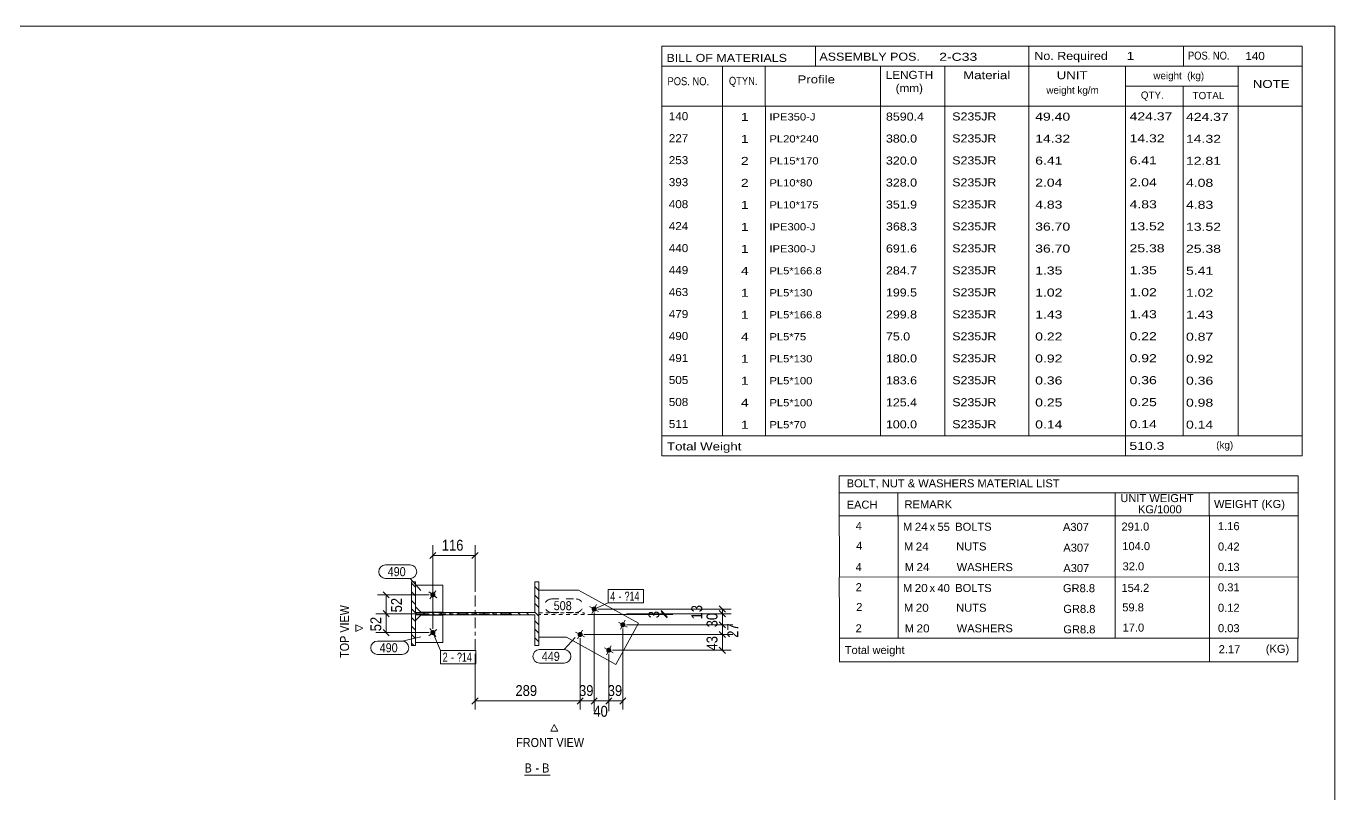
# Model space of a CAD drawing. Header units: millimetres. Extents: x 2 to 825, y 1 to 579.
# Drawn here: x 465.2 to 825, y 367.7 to 579 of the extents above; entities that cross this region are included whole.
import ezdxf

# ---------------------------------------------------------------- set-up
doc = ezdxf.new("R2010")
doc.units = ezdxf.units.MM
for name, pattern in [('XKITLINE00', [0]), ('XKITLINE01', [4, 1, -1, 1, -1]), ('XKITLINE02', [4, 2, -2]), ('XKITLINE03', [6, 3, -1, 1, -1])]:
    doc.linetypes.add(name, pattern=pattern)
for name, color, linetype, lineweight in [('Bolt', 3, 'Continuous', 0), ('BoltMark', 7, 'Continuous', 0), ('Dimensions', 7, 'Continuous', 0), ('DrawingSheet', 5, 'Continuous', 0), ('OtherObjectType', 7, 'Continuous', 0), ('Part', 2, 'Continuous', 0), ('PartMark', 7, 'Continuous', 0)]:
    doc.layers.add(name, color=color, linetype=linetype, lineweight=lineweight)
doc.styles.add('ARIAL', font='ARIAL.TTF')
doc.styles.add('ARIAL_NARROW', font='ARIALN.TTF')

# ---------------------------------------------------------------- blocks, each defined once
blk = doc.blocks.new('*A1')
at = {"layer": 'Part', "color": 7, "linetype": 'XKITLINE00', "lineweight": 0}
for p, q in [((572.22, 424.59), (571.12, 425.69)), ((606.12, 423.69), (605.02, 424.79)), ((606.12, 426.05), (606.12, 426.05)), ((606.12, 426.05), (606.12, 426.05)), ((572.22, 422.23), (571.12, 423.33)), ((572.22, 419.88), (571.12, 420.98)), ((606.12, 421.34), (605.02, 422.44)), ((572.79, 416.95), (571.12, 418.62)), ((575.14, 416.95), (574.44, 417.65)), ((577.5, 416.95), (576.8, 417.65)), ((579.86, 416.95), (579.16, 417.65)), ((582.22, 416.95), (581.52, 417.65)), ((584.57, 416.95), (583.87, 417.65)), ((586.93, 416.95), (586.23, 417.65)), ((589.29, 416.95), (588.59, 417.65)), ((591.65, 416.95), (590.95, 417.65)), ((594, 416.95), (593.3, 417.65)), ((596.36, 416.95), (595.66, 417.65)), ((598.72, 416.95), (598.02, 417.65)), ((601.07, 416.95), (600.37, 417.65)), ((603.43, 416.95), (602.73, 417.65)), ((606.12, 418.98), (605.02, 420.08)), ((606.12, 416.62), (605.02, 417.72)), ((572.22, 415.16), (571.12, 416.26)), ((572.22, 412.8), (571.12, 413.9)), ((606.12, 414.26), (605.02, 415.36)), ((572.22, 410.45), (571.12, 411.55)), ((606.12, 411.91), (605.02, 413.01)), ((606.12, 409.55), (605.02, 410.65)), ((571.76, 408.55), (571.12, 409.19))]:
    blk.add_line(p, q, dxfattribs=at)
blk = doc.blocks.new('*A92')
at = {"layer": 'Bolt'}
for points in [[(620.99, 417.99), (620.97, 418.01), (620.94, 418.03), (620.91, 418.05), (620.89, 418.08), (620.86, 418.1), (620.84, 418.12), (620.82, 418.15), (620.79, 418.18), (620.77, 418.21), (620.76, 418.24), (620.74, 418.27), (620.73, 418.3), (620.71, 418.33), (620.7, 418.36), (620.69, 418.39), (620.68, 418.43), (620.67, 418.46), (620.67, 418.49), (620.66, 418.53), (620.66, 418.56), (620.66, 418.6), (620.66, 418.63), (620.67, 418.67), (620.67, 418.7), (620.68, 418.73), (620.68, 418.77), (620.69, 418.8), (620.71, 418.83), (620.72, 418.86), (620.73, 418.9), (620.75, 418.93), (620.77, 418.96), (620.78, 418.98), (620.8, 419.01), (620.83, 419.04), (620.85, 419.06), (620.87, 419.09), (620.9, 419.11), (620.92, 419.14), (620.95, 419.16), (620.98, 419.18), (621.01, 419.19), (621.04, 419.21), (621.07, 419.22), (621.1, 419.24), (621.13, 419.25), (621.17, 419.26), (621.2, 419.27), (621.23, 419.28), (621.27, 419.28), (621.3, 419.29), (621.34, 419.29), (621.37, 419.29), (621.4, 419.29), (621.44, 419.28), (621.47, 419.28), (621.51, 419.27), (621.54, 419.27), (621.57, 419.26), (621.6, 419.24), (621.64, 419.23), (621.67, 419.22), (621.7, 419.2), (621.73, 419.18), (621.76, 419.17), (621.78, 419.15), (621.81, 419.12), (621.84, 419.1), (621.86, 419.08), (621.89, 419.05), (621.91, 419.03), (621.93, 419), (621.95, 418.97), (621.97, 418.94), (621.98, 418.91), (622, 418.88), (622.01, 418.85), (622.02, 418.82), (622.03, 418.78), (622.04, 418.75), (622.05, 418.72), (622.05, 418.68), (622.06, 418.65), (622.06, 418.61), (622.06, 418.58), (622.06, 418.55), (622.06, 418.51), (622.05, 418.48), (622.05, 418.44), (622.04, 418.41), (622.03, 418.38), (622.02, 418.35), (622, 418.31), (621.99, 418.28), (621.97, 418.25), (621.96, 418.22), (621.94, 418.19), (621.92, 418.17), (621.9, 418.14), (621.87, 418.11), (621.85, 418.09), (621.83, 418.06), (621.8, 418.04), (621.77, 418.02), (621.74, 418), (621.71, 417.98), (621.68, 417.97), (621.65, 417.95), (621.62, 417.94), (621.59, 417.93), (621.56, 417.92), (621.52, 417.91), (621.49, 417.9), (621.46, 417.9), (621.42, 417.89), (621.39, 417.89), (621.35, 417.89), (621.32, 417.89), (621.28, 417.89), (621.25, 417.9), (621.22, 417.9), (621.18, 417.91), (621.15, 417.92), (621.12, 417.93), (621.09, 417.95), (621.05, 417.96), (621.02, 417.98)], [(628.88, 413.66), (628.85, 413.67), (628.82, 413.7), (628.8, 413.72), (628.77, 413.74), (628.75, 413.76), (628.72, 413.79), (628.7, 413.81), (628.68, 413.84), (628.66, 413.87), (628.64, 413.9), (628.63, 413.93), (628.61, 413.96), (628.6, 413.99), (628.59, 414.02), (628.58, 414.06), (628.57, 414.09), (628.56, 414.12), (628.55, 414.16), (628.55, 414.19), (628.55, 414.23), (628.55, 414.26), (628.55, 414.29), (628.55, 414.33), (628.56, 414.36), (628.56, 414.4), (628.57, 414.43), (628.58, 414.46), (628.59, 414.5), (628.6, 414.53), (628.62, 414.56), (628.63, 414.59), (628.65, 414.62), (628.67, 414.65), (628.69, 414.68), (628.71, 414.7), (628.73, 414.73), (628.76, 414.75), (628.78, 414.78), (628.81, 414.8), (628.84, 414.82), (628.87, 414.84), (628.9, 414.86), (628.93, 414.87), (628.96, 414.89), (628.99, 414.9), (629.02, 414.91), (629.05, 414.92), (629.09, 414.93), (629.12, 414.94), (629.15, 414.95), (629.19, 414.95), (629.22, 414.95), (629.26, 414.95), (629.29, 414.95), (629.32, 414.95), (629.36, 414.94), (629.39, 414.94), (629.43, 414.93), (629.46, 414.92), (629.49, 414.91), (629.52, 414.9), (629.55, 414.88), (629.59, 414.87), (629.61, 414.85), (629.64, 414.83), (629.67, 414.81), (629.7, 414.79), (629.72, 414.77), (629.75, 414.74), (629.77, 414.72), (629.79, 414.69), (629.81, 414.66), (629.83, 414.63), (629.85, 414.61), (629.87, 414.57), (629.88, 414.54), (629.9, 414.51), (629.91, 414.48), (629.92, 414.45), (629.93, 414.41), (629.94, 414.38), (629.94, 414.35), (629.95, 414.31), (629.95, 414.28), (629.95, 414.24), (629.95, 414.21), (629.94, 414.18), (629.94, 414.14), (629.93, 414.11), (629.92, 414.07), (629.92, 414.04), (629.9, 414.01), (629.89, 413.98), (629.88, 413.95), (629.86, 413.92), (629.84, 413.89), (629.83, 413.86), (629.81, 413.83), (629.78, 413.8), (629.76, 413.78), (629.74, 413.75), (629.71, 413.73), (629.69, 413.71), (629.66, 413.69), (629.63, 413.67), (629.6, 413.65), (629.57, 413.63), (629.54, 413.62), (629.51, 413.6), (629.48, 413.59), (629.44, 413.58), (629.41, 413.57), (629.38, 413.56), (629.34, 413.56), (629.31, 413.55), (629.27, 413.55), (629.24, 413.55), (629.21, 413.55), (629.17, 413.56), (629.14, 413.56), (629.1, 413.57), (629.07, 413.58), (629.04, 413.58), (629, 413.6), (628.97, 413.61), (628.94, 413.62), (628.91, 413.64)], [(617.14, 410.98), (617.11, 411), (617.08, 411.02), (617.06, 411.04), (617.03, 411.07), (617.01, 411.09), (616.98, 411.11), (616.96, 411.14), (616.94, 411.17), (616.92, 411.2), (616.9, 411.23), (616.89, 411.26), (616.87, 411.29), (616.86, 411.32), (616.84, 411.35), (616.83, 411.38), (616.83, 411.42), (616.82, 411.45), (616.81, 411.48), (616.81, 411.52), (616.81, 411.55), (616.81, 411.59), (616.81, 411.62), (616.81, 411.66), (616.82, 411.69), (616.82, 411.72), (616.83, 411.76), (616.84, 411.79), (616.85, 411.82), (616.86, 411.85), (616.88, 411.89), (616.89, 411.92), (616.91, 411.95), (616.93, 411.97), (616.95, 412), (616.97, 412.03), (616.99, 412.05), (617.02, 412.08), (617.04, 412.1), (617.07, 412.12), (617.1, 412.15), (617.12, 412.17), (617.15, 412.18), (617.18, 412.2), (617.22, 412.21), (617.25, 412.23), (617.28, 412.24), (617.31, 412.25), (617.34, 412.26), (617.38, 412.27), (617.41, 412.27), (617.45, 412.28), (617.48, 412.28), (617.52, 412.28), (617.55, 412.28), (617.58, 412.27), (617.62, 412.27), (617.65, 412.26), (617.68, 412.26), (617.72, 412.25), (617.75, 412.23), (617.78, 412.22), (617.81, 412.21), (617.84, 412.19), (617.87, 412.17), (617.9, 412.16), (617.93, 412.14), (617.96, 412.11), (617.98, 412.09), (618.01, 412.07), (618.03, 412.04), (618.05, 412.02), (618.07, 411.99), (618.09, 411.96), (618.11, 411.93), (618.13, 411.9), (618.14, 411.87), (618.16, 411.84), (618.17, 411.81), (618.18, 411.77), (618.19, 411.74), (618.19, 411.71), (618.2, 411.67), (618.2, 411.64), (618.21, 411.6), (618.21, 411.57), (618.21, 411.54), (618.2, 411.5), (618.2, 411.47), (618.19, 411.43), (618.18, 411.4), (618.17, 411.37), (618.16, 411.33), (618.15, 411.3), (618.14, 411.27), (618.12, 411.24), (618.1, 411.21), (618.08, 411.18), (618.06, 411.15), (618.04, 411.13), (618.02, 411.1), (618, 411.08), (617.97, 411.05), (617.94, 411.03), (617.92, 411.01), (617.89, 410.99), (617.86, 410.97), (617.83, 410.96), (617.8, 410.94), (617.77, 410.93), (617.73, 410.92), (617.7, 410.91), (617.67, 410.9), (617.64, 410.89), (617.6, 410.88), (617.57, 410.88), (617.53, 410.88), (617.5, 410.88), (617.46, 410.88), (617.43, 410.88), (617.4, 410.89), (617.36, 410.89), (617.33, 410.9), (617.3, 410.91), (617.26, 410.92), (617.23, 410.94), (617.2, 410.95), (617.17, 410.97)], [(625.03, 406.65), (625, 406.66), (624.97, 406.68), (624.94, 406.71), (624.92, 406.73), (624.89, 406.75), (624.87, 406.78), (624.85, 406.8), (624.83, 406.83), (624.81, 406.86), (624.79, 406.89), (624.77, 406.92), (624.76, 406.95), (624.74, 406.98), (624.73, 407.01), (624.72, 407.05), (624.71, 407.08), (624.71, 407.11), (624.7, 407.15), (624.7, 407.18), (624.69, 407.22), (624.69, 407.25), (624.69, 407.28), (624.7, 407.32), (624.7, 407.35), (624.71, 407.39), (624.72, 407.42), (624.73, 407.45), (624.74, 407.49), (624.75, 407.52), (624.76, 407.55), (624.78, 407.58), (624.8, 407.61), (624.82, 407.64), (624.84, 407.67), (624.86, 407.69), (624.88, 407.72), (624.9, 407.74), (624.93, 407.77), (624.96, 407.79), (624.98, 407.81), (625.01, 407.83), (625.04, 407.85), (625.07, 407.86), (625.1, 407.88), (625.13, 407.89), (625.17, 407.9), (625.2, 407.91), (625.23, 407.92), (625.26, 407.93), (625.3, 407.94), (625.33, 407.94), (625.37, 407.94), (625.4, 407.94), (625.44, 407.94), (625.47, 407.94), (625.5, 407.93), (625.54, 407.93), (625.57, 407.92), (625.6, 407.91), (625.64, 407.9), (625.67, 407.89), (625.7, 407.87), (625.73, 407.86), (625.76, 407.84), (625.79, 407.82), (625.82, 407.8), (625.84, 407.78), (625.87, 407.76), (625.89, 407.73), (625.92, 407.71), (625.94, 407.68), (625.96, 407.65), (625.98, 407.62), (626, 407.59), (626.01, 407.56), (626.03, 407.53), (626.04, 407.5), (626.06, 407.47), (626.07, 407.44), (626.07, 407.4), (626.08, 407.37), (626.09, 407.34), (626.09, 407.3), (626.09, 407.27), (626.09, 407.23), (626.09, 407.2), (626.09, 407.17), (626.08, 407.13), (626.08, 407.1), (626.07, 407.06), (626.06, 407.03), (626.05, 407), (626.04, 406.97), (626.02, 406.94), (626.01, 406.9), (625.99, 406.88), (625.97, 406.85), (625.95, 406.82), (625.93, 406.79), (625.91, 406.77), (625.88, 406.74), (625.86, 406.72), (625.83, 406.7), (625.8, 406.68), (625.78, 406.66), (625.75, 406.64), (625.72, 406.62), (625.68, 406.61), (625.65, 406.59), (625.62, 406.58), (625.59, 406.57), (625.56, 406.56), (625.52, 406.55), (625.49, 406.55), (625.45, 406.54), (625.42, 406.54), (625.38, 406.54), (625.35, 406.54), (625.32, 406.55), (625.28, 406.55), (625.25, 406.56), (625.22, 406.57), (625.18, 406.57), (625.15, 406.59), (625.12, 406.6), (625.09, 406.61), (625.06, 406.63)]]:
    blk.add_hatch(color=3, dxfattribs=at).paths.add_polyline_path(points, flags=17)
at = {"layer": 'Bolt', "color": 3, "linetype": 'XKITLINE00', "lineweight": 0}
for p, q in [((622.59, 417.91), (620.13, 419.26)), ((622.04, 419.82), (620.69, 417.36)), ((630.47, 413.58), (628.02, 414.93)), ((629.92, 415.48), (628.57, 413.03)), ((618.73, 410.9), (616.28, 412.25)), ((618.18, 412.81), (616.83, 410.35)), ((626.62, 406.57), (624.17, 407.92)), ((626.07, 408.47), (624.72, 406.02))]:
    blk.add_line(p, q, dxfattribs=at)
blk = doc.blocks.new('*A93')
at = {"layer": 'Bolt'}
blk.add_hatch(color=3, dxfattribs=at).paths.add_polyline_path([(576.49, 422.96), (576.51, 422.98), (576.54, 423.01), (576.56, 423.03), (576.59, 423.05), (576.61, 423.07), (576.64, 423.09), (576.67, 423.11), (576.7, 423.12), (576.73, 423.14), (576.77, 423.15), (576.8, 423.16), (576.83, 423.17), (576.86, 423.18), (576.9, 423.19), (576.93, 423.19), (576.97, 423.2), (577, 423.2), (577.03, 423.2), (577.07, 423.2), (577.1, 423.19), (577.14, 423.19), (577.17, 423.18), (577.2, 423.17), (577.24, 423.17), (577.27, 423.15), (577.3, 423.14), (577.33, 423.13), (577.36, 423.11), (577.39, 423.09), (577.42, 423.07), (577.45, 423.05), (577.48, 423.03), (577.5, 423.01), (577.52, 422.98), (577.55, 422.96), (577.57, 422.93), (577.59, 422.9), (577.61, 422.88), (577.63, 422.85), (577.64, 422.82), (577.66, 422.78), (577.67, 422.75), (577.68, 422.72), (577.69, 422.69), (577.7, 422.65), (577.71, 422.62), (577.71, 422.59), (577.72, 422.55), (577.72, 422.52), (577.72, 422.48), (577.72, 422.45), (577.71, 422.42), (577.71, 422.38), (577.7, 422.35), (577.69, 422.31), (577.68, 422.28), (577.67, 422.25), (577.66, 422.22), (577.64, 422.19), (577.63, 422.16), (577.61, 422.13), (577.59, 422.1), (577.57, 422.07), (577.55, 422.04), (577.53, 422.02), (577.5, 421.99), (577.48, 421.97), (577.45, 421.95), (577.42, 421.93), (577.39, 421.91), (577.36, 421.89), (577.33, 421.88), (577.3, 421.86), (577.27, 421.85), (577.24, 421.84), (577.21, 421.83), (577.17, 421.82), (577.14, 421.81), (577.11, 421.81), (577.07, 421.8), (577.04, 421.8), (577, 421.8), (576.97, 421.8), (576.93, 421.81), (576.9, 421.81), (576.87, 421.82), (576.83, 421.83), (576.8, 421.83), (576.77, 421.85), (576.74, 421.86), (576.71, 421.87), (576.67, 421.89), (576.65, 421.91), (576.62, 421.93), (576.59, 421.95), (576.56, 421.97), (576.54, 421.99), (576.51, 422.02), (576.49, 422.04), (576.47, 422.07), (576.45, 422.1), (576.43, 422.12), (576.41, 422.15), (576.39, 422.18), (576.38, 422.22), (576.37, 422.25), (576.35, 422.28), (576.34, 422.31), (576.34, 422.35), (576.33, 422.38), (576.32, 422.41), (576.32, 422.45), (576.32, 422.48), (576.32, 422.52), (576.32, 422.55), (576.32, 422.58), (576.33, 422.62), (576.34, 422.65), (576.34, 422.69), (576.35, 422.72), (576.37, 422.75), (576.38, 422.78), (576.39, 422.81), (576.41, 422.84), (576.43, 422.87), (576.45, 422.9), (576.47, 422.93)], flags=17)
at = {"layer": 'Bolt', "color": 3, "linetype": 'XKITLINE00', "lineweight": 0}
for p, q in [((575.91, 423.36), (578.12, 421.64)), ((576.16, 421.39), (577.88, 423.61))]:
    blk.add_line(p, q, dxfattribs=at)
blk = doc.blocks.new('*A94')
at = {"layer": 'Bolt'}
blk.add_hatch(color=3, dxfattribs=at).paths.add_polyline_path([(577.59, 412.5), (577.61, 412.47), (577.63, 412.44), (577.64, 412.41), (577.66, 412.38), (577.67, 412.35), (577.68, 412.32), (577.69, 412.29), (577.7, 412.25), (577.71, 412.22), (577.71, 412.18), (577.72, 412.15), (577.72, 412.12), (577.72, 412.08), (577.72, 412.05), (577.71, 412.01), (577.71, 411.98), (577.7, 411.95), (577.69, 411.91), (577.68, 411.88), (577.67, 411.85), (577.66, 411.82), (577.64, 411.78), (577.63, 411.75), (577.61, 411.72), (577.59, 411.7), (577.57, 411.67), (577.55, 411.64), (577.52, 411.62), (577.5, 411.59), (577.48, 411.57), (577.45, 411.55), (577.42, 411.53), (577.39, 411.51), (577.36, 411.49), (577.33, 411.47), (577.3, 411.46), (577.27, 411.45), (577.24, 411.43), (577.2, 411.43), (577.17, 411.42), (577.14, 411.41), (577.1, 411.41), (577.07, 411.4), (577.03, 411.4), (577, 411.4), (576.97, 411.4), (576.93, 411.41), (576.9, 411.41), (576.86, 411.42), (576.83, 411.43), (576.8, 411.44), (576.77, 411.45), (576.73, 411.46), (576.7, 411.48), (576.67, 411.49), (576.64, 411.51), (576.61, 411.53), (576.59, 411.55), (576.56, 411.57), (576.54, 411.59), (576.51, 411.62), (576.49, 411.64), (576.47, 411.67), (576.45, 411.7), (576.43, 411.73), (576.41, 411.76), (576.39, 411.79), (576.38, 411.82), (576.37, 411.85), (576.35, 411.88), (576.34, 411.91), (576.34, 411.95), (576.33, 411.98), (576.32, 412.02), (576.32, 412.05), (576.32, 412.08), (576.32, 412.12), (576.32, 412.15), (576.32, 412.19), (576.33, 412.22), (576.34, 412.25), (576.34, 412.29), (576.35, 412.32), (576.37, 412.35), (576.38, 412.38), (576.39, 412.42), (576.41, 412.45), (576.43, 412.48), (576.45, 412.5), (576.47, 412.53), (576.49, 412.56), (576.51, 412.58), (576.54, 412.61), (576.56, 412.63), (576.59, 412.65), (576.62, 412.67), (576.65, 412.69), (576.67, 412.71), (576.71, 412.73), (576.74, 412.74), (576.77, 412.75), (576.8, 412.77), (576.83, 412.77), (576.87, 412.78), (576.9, 412.79), (576.93, 412.79), (576.97, 412.8), (577, 412.8), (577.04, 412.8), (577.07, 412.8), (577.11, 412.79), (577.14, 412.79), (577.17, 412.78), (577.21, 412.77), (577.24, 412.76), (577.27, 412.75), (577.3, 412.74), (577.33, 412.72), (577.36, 412.71), (577.39, 412.69), (577.42, 412.67), (577.45, 412.65), (577.48, 412.63), (577.5, 412.61), (577.53, 412.58), (577.55, 412.56), (577.57, 412.53)], flags=17)
at = {"layer": 'Bolt', "color": 3, "linetype": 'XKITLINE00', "lineweight": 0}
for p, q in [((578.12, 412.96), (575.91, 411.24)), ((576.16, 413.21), (577.88, 410.99))]:
    blk.add_line(p, q, dxfattribs=at)
blk = doc.blocks.new('*A95')
at = {"layer": 'Part', "color": 2, "linetype": 'XKITLINE00', "lineweight": 0}
for p, q in [((571.12, 408.55), (571.12, 426.05)), ((571.12, 426.05), (572.22, 426.05)), ((572.22, 426.05), (572.22, 417.65)), ((605.02, 417.65), (605.02, 426.05)), ((605.02, 426.05), (606.12, 426.05)), ((606.12, 426.05), (606.12, 408.55)), ((572.22, 417.65), (605.02, 417.65)), ((605.02, 416.95), (572.22, 416.95)), ((572.22, 416.95), (572.22, 408.55)), ((605.02, 408.55), (605.02, 416.95)), ((572.22, 408.55), (571.12, 408.55)), ((606.12, 408.55), (605.02, 408.55))]:
    blk.add_line(p, q, dxfattribs=at)
at = {"layer": 'Part', "color": 7, "linetype": 'XKITLINE03', "lineweight": 0}
for p, q in [((588.62, 407.3), (588.62, 427.3)), ((598.62, 417.3), (578.62, 417.3))]:
    blk.add_line(p, q, dxfattribs=at)
blk = doc.blocks.new('*A96')
at = {"layer": 'Part', "color": 7, "linetype": 'XKITLINE01', "lineweight": 0}
for p, q in [((606.12, 417.05), (606.12, 417.55)), ((606.12, 417.55), (606.12, 417.55)), ((606.12, 417.55), (618.66, 417.55)), ((618.66, 417.55), (618.66, 417.05)), ((618.66, 417.05), (606.12, 417.05))]:
    blk.add_line(p, q, dxfattribs=at)
blk = doc.blocks.new('*A97')
at = {"layer": 'Part', "color": 2, "linetype": 'XKITLINE00', "lineweight": 0}
for p, q in [((617.08, 423.8), (606.12, 423.8)), ((633.6, 414.68), (617.08, 423.8)), ((627.32, 403.3), (633.6, 414.68)), ((606.12, 410.8), (613.73, 410.8)), ((613.73, 410.8), (627.32, 403.3))]:
    blk.add_line(p, q, dxfattribs=at)
at = {"layer": 'Part', "color": 7, "linetype": 'XKITLINE01', "lineweight": 0}
blk.add_line((606.12, 423.8), (606.12, 410.8), dxfattribs=at)
blk = doc.blocks.new('*A98')
at = {"layer": 'Part', "color": 2, "linetype": 'XKITLINE00', "lineweight": 0}
for p, q in [((579.72, 425.2), (572.22, 425.2)), ((579.72, 417.7), (579.72, 425.2)), ((572.22, 419.2), (573.72, 417.7)), ((573.72, 417.7), (579.72, 417.7))]:
    blk.add_line(p, q, dxfattribs=at)
at = {"layer": 'Part', "color": 7, "linetype": 'XKITLINE01', "lineweight": 0}
blk.add_line((572.22, 425.2), (572.22, 419.2), dxfattribs=at)
blk = doc.blocks.new('*A99')
at = {"layer": 'Part', "color": 2, "linetype": 'XKITLINE00', "lineweight": 0}
for p, q in [((572.22, 415.4), (573.72, 416.9)), ((573.72, 416.9), (579.72, 416.9)), ((579.72, 416.9), (579.72, 409.4)), ((579.72, 409.4), (572.22, 409.4))]:
    blk.add_line(p, q, dxfattribs=at)
at = {"layer": 'Part', "color": 7, "linetype": 'XKITLINE01', "lineweight": 0}
blk.add_line((572.22, 409.4), (572.22, 415.4), dxfattribs=at)
blk = doc.blocks.new('*A148')
at = {"layer": 'DrawingSheet', "color": 5, "linetype": 'XKITLINE00', "lineweight": 0}
for p, q in [((825, 579), (5, 579)), ((825, 5), (825, 579))]:
    blk.add_line(p, q, dxfattribs=at)
blk = doc.blocks.new('*A149')
at = {"layer": 'OtherObjectType', "color": 7, "linetype": 'XKITLINE00', "lineweight": 0}
for p, q in [((688.76, 455.25), (688.75, 444.25)), ((688.76, 455.25), (814.88, 455.25)), ((814.88, 455.25), (814.88, 444.25)), ((688.75, 450.6), (814.88, 450.6)), ((704.87, 450.61), (704.87, 444.25)), ((764.57, 450.61), (764.57, 444.25)), ((790.47, 450.59), (790.47, 444.25)), ((688.76, 444.22), (688.76, 438.72)), ((688.77, 444.25), (814.88, 444.25)), ((704.92, 444.25), (704.92, 438.63)), ((764.57, 444.25), (764.57, 438.63)), ((790.5, 444.25), (790.5, 438.75)), ((814.88, 444.25), (814.88, 438.75)), ((688.79, 438.63), (688.79, 433.02)), ((704.95, 438.63), (704.95, 433.01)), ((764.57, 438.63), (764.57, 433.01)), ((790.5, 438.63), (790.5, 433.13)), ((814.88, 438.63), (814.88, 433.13)), ((688.79, 433), (688.79, 427.43)), ((704.95, 433.01), (704.95, 427.39)), ((764.57, 433.01), (764.57, 427.39)), ((790.5, 433.01), (790.5, 427.4)), ((814.88, 433.01), (814.88, 427.4)), ((814.88, 427.4), (688.75, 427.43)), ((688.76, 427.36), (688.76, 421.86)), ((704.92, 427.39), (704.92, 421.77)), ((764.57, 427.39), (764.57, 421.77)), ((790.5, 427.39), (790.5, 421.89)), ((814.88, 427.39), (814.88, 421.89)), ((688.79, 421.77), (688.79, 416.16)), ((704.95, 421.77), (704.95, 416.16)), ((764.57, 421.77), (764.57, 416.16)), ((790.5, 421.77), (790.5, 416.27)), ((814.88, 421.77), (814.88, 416.27)), ((688.79, 416.14), (688.79, 410.57)), ((704.95, 416.15), (704.95, 410.54)), ((764.57, 416.16), (764.57, 410.54)), ((790.5, 416.15), (790.5, 410.55)), ((814.88, 416.15), (814.88, 410.54)), ((814.88, 410.54), (688.75, 410.57)), ((688.78, 410.54), (688.78, 404.13)), ((688.85, 410.53), (814.87, 410.54)), ((790.5, 410.5), (790.5, 404.09)), ((814.87, 410.51), (814.87, 404.09)), ((688.77, 404.09), (814.87, 404.09))]:
    blk.add_line(p, q, dxfattribs=at)
at = {"layer": 'OtherObjectType', "color": 7, "style": 'ARIAL_NARROW'}
for s, width, p in [('BOLT, NUT & WASHERS MATERIAL LIST', 1.211571, (690.79, 452.09)), ('UNIT WEIGHT', 1.211571, (766.03, 448.02)), ('EACH', 1.211571, (690.78, 446.22)), ('REMARK', 1.211571, (706.7, 446.31)), (' KG/1000', 1.211571, (770.02, 444.93)), ('WEIGHT (KG)', 1.211571, (791.78, 446.4)), ('4', 1.211571, (693.26, 440.35)), ('M', 1.211571, (706.26, 440.15)), ('24', 1.275, (709.5, 440.13)), ('x', 1.211571, (713.58, 440.13)), ('55', 1.211571, (715.76, 440.12)), ('BOLTS', 1.211571, (720.63, 440.14)), ('A307', 1.211571, (750.25, 440.09)), ('291.0', 1.211571, (766.34, 440.18)), ('1.16', 1.211571, (792.87, 440.31)), ('4', 1.211571, (693.4, 434.91)), ('M', 1.211571, (706.54, 434.71)), ('24', 1.275, (709.78, 434.69)), ('NUTS', 1.211571, (720.91, 434.71)), ('A307', 1.211571, (750.35, 434.39)), ('104.0', 1.211571, (766.56, 434.8)), ('0.42', 1.211571, (792.87, 434.69)), ('4', 1.211571, (693.24, 429.04)), ('M', 1.211571, (706.76, 429.04)), ('24', 1.275, (710, 429.02)), ('WASHERS', 1.211571, (721.04, 429.03)), ('A307', 1.211571, (750.35, 428.77)), ('32.0', 1.211571, (766.64, 429.24)), ('0.13', 1.211571, (792.87, 429.08)), ('2', 1.211571, (693.26, 423.5)), ('M', 1.211571, (706.26, 423.29)), ('20', 1.275, (709.5, 423.27)), ('x', 1.211571, (713.58, 423.27)), ('40', 1.211571, (715.76, 423.26)), ('BOLTS', 1.211571, (720.63, 423.28)), ('GR8.8', 1.211571, (750.25, 423.23)), ('154.2', 1.211571, (766.34, 423.32)), ('0.31', 1.211571, (792.87, 423.46)), ('2', 1.211571, (693.4, 418.05)), ('M', 1.211571, (706.54, 417.86)), ('20', 1.275, (709.78, 417.84)), ('NUTS', 1.211571, (720.91, 417.85)), ('GR8.8', 1.211571, (750.35, 417.53)), ('59.8', 1.211571, (766.56, 417.95)), ('0.12', 1.211571, (792.87, 417.84)), ('2', 1.211571, (693.24, 412.18)), ('M', 1.211571, (706.76, 412.18)), ('20', 1.275, (710, 412.16)), ('WASHERS', 1.211571, (721.04, 412.18)), ('GR8.8', 1.211571, (750.35, 411.91)), ('17.0', 1.211571, (766.64, 412.38)), ('0.03', 1.211571, (792.87, 412.22)), ('Total weight', 1.211571, (690.26, 406.21)), ('2.17', 1.211571, (793.07, 406.44)), ('(KG)', 1.211571, (806.02, 406.54))]:
    blk.add_text(s, height=2.2, dxfattribs=dict(at, width=width)).set_placement(p)
blk = doc.blocks.new('*A154')
at = {"layer": 'OtherObjectType', "color": 7, "linetype": 'XKITLINE00', "lineweight": 0}
for p, q in [((639.98, 573.5), (815.98, 573.5)), ((639.98, 573.5), (639.98, 562.5)), ((682.26, 573.42), (682.26, 567.87)), ((740.85, 568), (740.85, 573.5)), ((783.43, 567.96), (783.43, 573.42)), ((815.98, 568), (815.98, 573.5)), ((639.98, 568), (815.98, 568)), ((656.64, 568), (656.64, 557)), ((668.4, 567.98), (668.4, 557.03)), ((700.12, 567.99), (700.13, 557)), ((717.78, 567.98), (717.78, 557)), ((740.85, 567.98), (740.85, 557)), ((767.43, 568), (767.43, 557)), ((798.42, 568), (798.42, 557)), ((815.98, 568), (815.98, 562.5)), ((639.98, 562.5), (639.98, 557)), ((767.45, 562.52), (798.45, 562.52)), ((783.28, 562.52), (783.28, 557)), ((815.98, 562.5), (815.98, 557)), ((639.98, 557), (815.98, 557)), ((639.98, 557), (639.98, 550.95)), ((656.63, 557), (656.63, 550.95)), ((668.44, 556.99), (668.44, 550.95)), ((700.12, 557), (700.11, 550.95)), ((717.79, 557), (717.79, 550.95)), ((740.87, 557), (740.87, 550.95)), ((767.44, 557), (767.44, 550.95)), ((783.33, 556.95), (783.33, 550.95)), ((798.43, 557), (798.43, 550.95)), ((815.98, 557), (815.98, 550.95)), ((639.98, 550.95), (639.98, 544.9)), ((656.63, 550.95), (656.63, 544.9)), ((668.44, 550.94), (668.44, 544.9)), ((700.12, 550.95), (700.11, 544.9)), ((717.79, 550.95), (717.79, 544.9)), ((740.87, 550.95), (740.87, 544.9)), ((767.44, 550.95), (767.44, 544.9)), ((783.33, 550.9), (783.33, 544.9)), ((798.43, 550.95), (798.43, 544.9)), ((815.98, 550.95), (815.98, 544.9)), ((639.98, 544.9), (639.98, 538.85)), ((656.63, 544.9), (656.63, 538.85)), ((668.44, 544.89), (668.44, 538.85)), ((700.12, 544.9), (700.11, 538.85)), ((717.79, 544.9), (717.79, 538.85)), ((740.87, 544.9), (740.87, 538.85)), ((767.44, 544.9), (767.44, 538.85)), ((783.33, 544.85), (783.33, 538.85)), ((798.43, 544.9), (798.43, 538.85)), ((815.98, 544.9), (815.98, 538.85)), ((639.98, 538.85), (639.98, 532.8)), ((656.63, 538.85), (656.63, 532.8)), ((668.44, 538.84), (668.44, 532.8)), ((700.12, 538.85), (700.11, 532.8)), ((717.79, 538.85), (717.79, 532.8)), ((740.87, 538.85), (740.87, 532.8)), ((767.44, 538.85), (767.44, 532.8)), ((783.33, 538.8), (783.33, 532.8)), ((798.43, 538.85), (798.43, 532.8)), ((815.98, 538.85), (815.98, 532.8)), ((639.98, 532.8), (639.98, 526.75)), ((656.63, 532.8), (656.63, 526.75)), ((668.44, 532.79), (668.44, 526.75)), ((700.12, 532.8), (700.11, 526.75)), ((717.79, 532.8), (717.79, 526.75)), ((740.87, 532.8), (740.87, 526.75)), ((767.44, 532.8), (767.44, 526.75)), ((783.33, 532.75), (783.33, 526.75)), ((798.43, 532.8), (798.43, 526.75)), ((815.98, 532.8), (815.98, 526.75)), ((639.98, 526.75), (639.98, 520.7)), ((656.63, 526.75), (656.63, 520.7)), ((668.44, 526.74), (668.44, 520.7)), ((700.12, 526.75), (700.11, 520.7)), ((717.79, 526.75), (717.79, 520.7)), ((740.87, 526.75), (740.87, 520.7)), ((767.44, 526.75), (767.44, 520.7)), ((783.33, 526.7), (783.33, 520.7)), ((798.43, 526.75), (798.43, 520.7)), ((815.98, 526.75), (815.98, 520.7)), ((639.98, 520.7), (639.98, 514.65)), ((656.63, 520.7), (656.63, 514.65)), ((668.44, 520.69), (668.44, 514.65)), ((700.12, 520.7), (700.11, 514.65)), ((717.79, 520.7), (717.79, 514.65)), ((740.87, 520.7), (740.87, 514.65)), ((767.44, 520.7), (767.44, 514.65)), ((783.33, 520.65), (783.33, 514.65)), ((798.43, 520.7), (798.43, 514.65)), ((815.98, 520.7), (815.98, 514.65)), ((639.98, 514.65), (639.98, 508.6)), ((656.63, 514.65), (656.63, 508.6)), ((668.44, 514.64), (668.44, 508.6)), ((700.12, 514.65), (700.11, 508.6)), ((717.79, 514.65), (717.79, 508.6)), ((740.87, 514.65), (740.87, 508.6)), ((767.44, 514.65), (767.44, 508.6)), ((783.33, 514.6), (783.33, 508.6)), ((798.43, 514.65), (798.43, 508.6)), ((815.98, 514.65), (815.98, 508.6)), ((639.98, 508.6), (639.98, 502.55)), ((656.63, 508.6), (656.63, 502.55)), ((668.44, 508.59), (668.44, 502.55)), ((700.12, 508.6), (700.11, 502.55)), ((717.79, 508.6), (717.79, 502.55)), ((740.87, 508.6), (740.87, 502.55)), ((767.44, 508.6), (767.44, 502.55)), ((783.33, 508.55), (783.33, 502.55)), ((798.43, 508.6), (798.43, 502.55)), ((815.98, 508.6), (815.98, 502.55)), ((639.98, 502.55), (639.98, 496.5)), ((656.63, 502.55), (656.63, 496.5)), ((668.44, 502.54), (668.44, 496.5)), ((700.12, 502.55), (700.11, 496.5)), ((717.79, 502.55), (717.79, 496.5)), ((740.87, 502.55), (740.87, 496.5)), ((767.44, 502.55), (767.44, 496.5)), ((783.33, 502.5), (783.33, 496.5)), ((798.43, 502.55), (798.43, 496.5)), ((815.98, 502.55), (815.98, 496.5)), ((639.98, 496.5), (639.98, 490.45)), ((656.63, 496.5), (656.63, 490.45)), ((668.44, 496.49), (668.44, 490.45)), ((700.12, 496.5), (700.11, 490.45)), ((717.79, 496.5), (717.79, 490.45)), ((740.87, 496.5), (740.87, 490.45)), ((767.44, 496.5), (767.44, 490.45)), ((783.33, 496.45), (783.33, 490.45)), ((798.43, 496.5), (798.43, 490.45)), ((815.98, 496.5), (815.98, 490.45)), ((639.98, 490.45), (639.98, 484.4)), ((656.63, 490.45), (656.63, 484.4)), ((668.44, 490.44), (668.44, 484.4)), ((700.12, 490.45), (700.11, 484.4)), ((717.79, 490.45), (717.79, 484.4)), ((740.87, 490.45), (740.87, 484.4)), ((767.44, 490.45), (767.44, 484.4)), ((783.33, 490.4), (783.33, 484.4)), ((798.43, 490.45), (798.43, 484.4)), ((815.98, 490.45), (815.98, 484.4)), ((639.98, 484.4), (639.98, 478.35)), ((656.63, 484.4), (656.63, 478.35)), ((668.44, 484.39), (668.44, 478.35)), ((700.12, 484.4), (700.11, 478.35)), ((717.79, 484.4), (717.79, 478.35)), ((740.87, 484.4), (740.87, 478.35)), ((767.44, 484.4), (767.44, 478.35)), ((783.33, 484.35), (783.33, 478.35)), ((798.43, 484.4), (798.43, 478.35)), ((815.98, 484.4), (815.98, 478.35)), ((639.98, 478.35), (639.98, 472.3)), ((656.63, 478.35), (656.63, 472.3)), ((668.44, 478.34), (668.44, 472.3)), ((700.12, 478.35), (700.11, 472.3)), ((717.79, 478.35), (717.79, 472.3)), ((740.87, 478.35), (740.87, 472.3)), ((767.44, 478.35), (767.44, 472.3)), ((783.33, 478.3), (783.33, 472.3)), ((798.43, 478.35), (798.43, 472.3)), ((815.98, 478.35), (815.98, 472.3)), ((639.98, 472.3), (639.98, 466.25)), ((656.63, 472.3), (656.63, 466.25)), ((668.44, 472.29), (668.44, 466.25)), ((700.12, 472.3), (700.11, 466.25)), ((717.79, 472.3), (717.79, 466.25)), ((740.87, 472.3), (740.87, 466.25)), ((767.44, 472.3), (767.44, 466.25)), ((783.33, 472.25), (783.33, 466.25)), ((798.43, 472.3), (798.43, 466.25)), ((815.98, 472.3), (815.98, 466.25)), ((639.98, 466.25), (815.98, 466.25)), ((639.98, 466.25), (639.98, 460.75)), ((767.44, 466.25), (767.44, 460.75)), ((815.98, 466.25), (815.98, 460.75)), ((639.98, 460.75), (815.98, 460.75))]:
    blk.add_line(p, q, dxfattribs=at)
at = {"layer": 'OtherObjectType', "color": 7, "style": 'ARIAL_NARROW'}
for s, height, width, p in [('BILL OF MATERIALS', 2.2, 1.36, (641.25, 569.16)), ('ASSEMBLY POS.', 2.2, 1.36, (683.3, 569.5)), ('2-C33', 2.2, 1.525501, (716.23, 569.46)), ('No. Required', 2.2, 1.36, (742.39, 569.72)), ('1', 2.2, 1.525501, (767.75, 569.72)), ('POS. NO.', 2.2, 1.02, (784.63, 569.79)), ('140', 2.2, 1.270501, (800.4, 569.69)), ('POS. NO.', 2.2, 1.02, (641.53, 562.74)), ('QTYN.', 2.2, 1.02, (658.42, 562.84)), ('Profile', 2.2, 1.445, (677.26, 563.25)), ('LENGTH', 2.2, 1.275, (701.54, 564.49)), ('Material', 2.2, 1.445, (722.81, 564.41)), ('UNIT', 2.2, 1.445, (748.52, 564.4)), ('weight  (kg)', 1.98, 1.19, (775.11, 564.39)), ('(mm)', 2.2, 1.275, (704.26, 560.86)), ('weight kg/m', 1.98, 1.19, (745.69, 560.4)), ('NOTE', 2.2, 1.445, (802.44, 561.99)), ('QTY.', 1.98, 1.19, (771.68, 559.03)), ('TOTAL', 1.98, 1.19, (785.9, 558.91)), ('140', 2.2, 1.270501, (641.89, 553.12)), ('1', 2.2, 1.525501, (661.71, 552.91)), ('IPE350-J', 1.98, 1.355501, (669.56, 553.04)), ('8590.4', 2.2, 1.355501, (701.59, 553.01)), ('S235JR', 2.2, 1.355501, (719.81, 553.05)), ('49.40', 2.2, 1.525501, (742.62, 552.99)), ('424.37', 2.2, 1.525501, (768.57, 553.07)), ('424.37', 2.2, 1.525501, (784.08, 552.94)), ('227', 2.2, 1.270501, (641.89, 547.07)), ('1', 2.2, 1.525501, (661.71, 546.86)), ('PL20*240', 1.98, 1.355501, (669.56, 546.99)), ('380.0', 2.2, 1.355501, (701.59, 546.96)), ('S235JR', 2.2, 1.355501, (719.81, 547)), ('14.32', 2.2, 1.525501, (742.62, 546.94)), ('14.32', 2.2, 1.525501, (768.57, 547.02)), ('14.32', 2.2, 1.525501, (784.08, 546.89)), ('253', 2.2, 1.270501, (641.89, 541.02)), ('2', 2.2, 1.525501, (661.71, 540.81)), ('PL15*170', 1.98, 1.355501, (669.56, 540.94)), ('320.0', 2.2, 1.355501, (701.59, 540.91)), ('S235JR', 2.2, 1.355501, (719.81, 540.95)), ('6.41', 2.2, 1.525501, (742.62, 540.89)), ('6.41', 2.2, 1.525501, (768.57, 540.97)), ('12.81', 2.2, 1.525501, (784.08, 540.84)), ('393', 2.2, 1.270501, (641.89, 534.97)), ('2', 2.2, 1.525501, (661.71, 534.76)), ('PL10*80', 1.98, 1.355501, (669.56, 534.89)), ('328.0', 2.2, 1.355501, (701.59, 534.86)), ('S235JR', 2.2, 1.355501, (719.81, 534.9)), ('2.04', 2.2, 1.525501, (742.62, 534.84)), ('2.04', 2.2, 1.525501, (768.57, 534.92)), ('4.08', 2.2, 1.525501, (784.08, 534.79)), ('408', 2.2, 1.270501, (641.89, 528.92)), ('1', 2.2, 1.525501, (661.71, 528.71)), ('PL10*175', 1.98, 1.355501, (669.56, 528.84)), ('351.9', 2.2, 1.355501, (701.59, 528.81)), ('S235JR', 2.2, 1.355501, (719.81, 528.85)), ('4.83', 2.2, 1.525501, (742.62, 528.79)), ('4.83', 2.2, 1.525501, (768.57, 528.87)), ('4.83', 2.2, 1.525501, (784.08, 528.74)), ('424', 2.2, 1.270501, (641.89, 522.87)), ('1', 2.2, 1.525501, (661.71, 522.66)), ('IPE300-J', 1.98, 1.355501, (669.56, 522.79)), ('368.3', 2.2, 1.355501, (701.59, 522.76)), ('S235JR', 2.2, 1.355501, (719.81, 522.8)), ('36.70', 2.2, 1.525501, (742.62, 522.74)), ('13.52', 2.2, 1.525501, (768.57, 522.82)), ('13.52', 2.2, 1.525501, (784.08, 522.69)), ('440', 2.2, 1.270501, (641.89, 516.82)), ('1', 2.2, 1.525501, (661.71, 516.61)), ('IPE300-J', 1.98, 1.355501, (669.56, 516.74)), ('691.6', 2.2, 1.355501, (701.59, 516.71)), ('S235JR', 2.2, 1.355501, (719.81, 516.75)), ('36.70', 2.2, 1.525501, (742.62, 516.69)), ('25.38', 2.2, 1.525501, (768.57, 516.77)), ('25.38', 2.2, 1.525501, (784.08, 516.64)), ('449', 2.2, 1.270501, (641.89, 510.77)), ('4', 2.2, 1.525501, (661.71, 510.56)), ('PL5*166.8', 1.98, 1.355501, (669.56, 510.69)), ('284.7', 2.2, 1.355501, (701.59, 510.66)), ('S235JR', 2.2, 1.355501, (719.81, 510.7)), ('1.35', 2.2, 1.525501, (742.62, 510.64)), ('1.35', 2.2, 1.525501, (768.57, 510.72)), ('5.41', 2.2, 1.525501, (784.08, 510.59)), ('463', 2.2, 1.270501, (641.89, 504.72)), ('1', 2.2, 1.525501, (661.71, 504.51)), ('PL5*130', 1.98, 1.355501, (669.56, 504.64)), ('199.5', 2.2, 1.355501, (701.59, 504.61)), ('S235JR', 2.2, 1.355501, (719.81, 504.65)), ('1.02', 2.2, 1.525501, (742.62, 504.59)), ('1.02', 2.2, 1.525501, (768.57, 504.67)), ('1.02', 2.2, 1.525501, (784.08, 504.54)), ('479', 2.2, 1.270501, (641.89, 498.67)), ('1', 2.2, 1.525501, (661.71, 498.46)), ('PL5*166.8', 1.98, 1.355501, (669.56, 498.59)), ('299.8', 2.2, 1.355501, (701.59, 498.56)), ('S235JR', 2.2, 1.355501, (719.81, 498.6)), ('1.43', 2.2, 1.525501, (742.62, 498.54)), ('1.43', 2.2, 1.525501, (768.57, 498.62)), ('1.43', 2.2, 1.525501, (784.08, 498.49)), ('490', 2.2, 1.270501, (641.89, 492.62)), ('4', 2.2, 1.525501, (661.71, 492.41)), ('PL5*75', 1.98, 1.355501, (669.56, 492.54)), ('75.0', 2.2, 1.355501, (701.59, 492.51)), ('S235JR', 2.2, 1.355501, (719.81, 492.55)), ('0.22', 2.2, 1.525501, (742.62, 492.49)), ('0.22', 2.2, 1.525501, (768.57, 492.57)), ('0.87', 2.2, 1.525501, (784.08, 492.44)), ('491', 2.2, 1.270501, (641.89, 486.57)), ('1', 2.2, 1.525501, (661.71, 486.36)), ('PL5*130', 1.98, 1.355501, (669.56, 486.49)), ('180.0', 2.2, 1.355501, (701.59, 486.46)), ('S235JR', 2.2, 1.355501, (719.81, 486.5)), ('0.92', 2.2, 1.525501, (742.62, 486.44)), ('0.92', 2.2, 1.525501, (768.57, 486.52)), ('0.92', 2.2, 1.525501, (784.08, 486.39)), ('505', 2.2, 1.270501, (641.89, 480.52)), ('1', 2.2, 1.525501, (661.71, 480.31)), ('PL5*100', 1.98, 1.355501, (669.56, 480.44)), ('183.6', 2.2, 1.355501, (701.59, 480.41)), ('S235JR', 2.2, 1.355501, (719.81, 480.45)), ('0.36', 2.2, 1.525501, (742.62, 480.39)), ('0.36', 2.2, 1.525501, (768.57, 480.47)), ('0.36', 2.2, 1.525501, (784.08, 480.34)), ('508', 2.2, 1.270501, (641.89, 474.47)), ('4', 2.2, 1.525501, (661.71, 474.26)), ('PL5*100', 1.98, 1.355501, (669.56, 474.39)), ('125.4', 2.2, 1.355501, (701.59, 474.36)), ('S235JR', 2.2, 1.355501, (719.81, 474.4)), ('0.25', 2.2, 1.525501, (742.62, 474.34)), ('0.25', 2.2, 1.525501, (768.57, 474.42)), ('0.98', 2.2, 1.525501, (784.08, 474.29)), ('511', 2.2, 1.270501, (641.89, 468.42)), ('1', 2.2, 1.525501, (661.71, 468.21)), ('PL5*70', 1.98, 1.355501, (669.56, 468.34)), ('100.0', 2.2, 1.355501, (701.59, 468.31)), ('S235JR', 2.2, 1.355501, (719.81, 468.35)), ('0.14', 2.2, 1.525501, (742.62, 468.29)), ('0.14', 2.2, 1.525501, (768.57, 468.37)), ('0.14', 2.2, 1.525501, (784.08, 468.24)), ('Total Weight', 2.2, 1.445, (641.4, 462.24)), ('510.3', 2.2, 1.525501, (768.52, 462.39)), ('(kg)', 1.98, 1.19, (792.4, 462.76))]:
    blk.add_text(s, height=height, dxfattribs=dict(at, width=width)).set_placement(p)
blk = doc.blocks.new('*A267')
at = {"layer": 'Dimensions', "color": 7, "linetype": 'XKITLINE00', "lineweight": 0}
for p, q in [((563.33, 418.15), (565.03, 416.45)), ((576.02, 417.3), (561.33, 417.3)), ((564.18, 412.1), (564.18, 417.3)), ((576.02, 412.1), (561.33, 412.1)), ((563.33, 412.95), (565.03, 411.25))]:
    blk.add_line(p, q, dxfattribs=at)
at = {"layer": 'Dimensions', "color": 3}
for p in [(564.18, 417.3), (564.18, 412.1)]:
    blk.add_point(p, dxfattribs=at)
at = {"layer": 'Dimensions', "color": 3, "style": 'ARIAL', "width": 0.85}
blk.add_text('52', height=3, rotation=90.0002, dxfattribs=at).set_placement((562.83, 412.47))
blk = doc.blocks.new('*A268')
at = {"layer": 'Dimensions', "color": 7, "linetype": 'XKITLINE00', "lineweight": 0}
for p, q in [((576.02, 422.5), (561.78, 422.5)), ((563.33, 423.35), (565.03, 421.65)), ((564.18, 417.3), (564.18, 422.5)), ((563.33, 418.15), (565.03, 416.45)), ((576.02, 417.3), (561.78, 417.3))]:
    blk.add_line(p, q, dxfattribs=at)
at = {"layer": 'Dimensions', "color": 3}
for p in [(564.18, 422.5), (564.18, 417.3)]:
    blk.add_point(p, dxfattribs=at)
at = {"layer": 'Dimensions', "color": 3, "style": 'ARIAL', "width": 0.85}
blk.add_text('52', height=3, rotation=90.0002, dxfattribs=at).set_placement((568.53, 417.67))
blk = doc.blocks.new('*A269')
at = {"layer": 'Dimensions', "color": 7, "linetype": 'XKITLINE00', "lineweight": 0}
for p, q in [((618.51, 411.58), (659.02, 411.58)), ((655.77, 412.43), (657.47, 410.73)), ((656.62, 407.24), (656.62, 411.58)), ((626.39, 407.24), (659.02, 407.24)), ((655.77, 408.09), (657.47, 406.39))]:
    blk.add_line(p, q, dxfattribs=at)
at = {"layer": 'Dimensions', "color": 3}
for p in [(656.62, 411.58), (656.62, 407.24)]:
    blk.add_point(p, dxfattribs=at)
at = {"layer": 'Dimensions', "color": 3, "style": 'ARIAL', "width": 0.85}
blk.add_text('43', height=3, rotation=90.0002, dxfattribs=at).set_placement((655.27, 407.19))
blk = doc.blocks.new('*A270')
at = {"layer": 'Dimensions', "color": 7, "linetype": 'XKITLINE00', "lineweight": 0}
for p, q in [((630.25, 414.25), (659.47, 414.25)), ((655.77, 415.1), (657.47, 413.4)), ((656.62, 411.58), (656.62, 414.25)), ((618.51, 411.58), (659.47, 411.58)), ((655.77, 412.43), (657.47, 410.73))]:
    blk.add_line(p, q, dxfattribs=at)
at = {"layer": 'Dimensions', "color": 3}
for p in [(656.62, 414.25), (656.62, 411.58)]:
    blk.add_point(p, dxfattribs=at)
at = {"layer": 'Dimensions', "color": 3, "style": 'ARIAL', "width": 0.85}
blk.add_text('27', height=3, rotation=90.0002, dxfattribs=at).set_placement((660.97, 410.69))
blk = doc.blocks.new('*A271')
at = {"layer": 'Dimensions', "color": 7, "linetype": 'XKITLINE00', "lineweight": 0}
for p, q in [((655.77, 418.15), (657.47, 416.45)), ((630.25, 417.3), (659.02, 417.3)), ((630.25, 414.25), (659.02, 414.25)), ((655.77, 415.1), (657.47, 413.4)), ((656.62, 414.25), (656.62, 417.3))]:
    blk.add_line(p, q, dxfattribs=at)
at = {"layer": 'Dimensions', "color": 3}
for p in [(656.62, 417.3), (656.62, 414.25)]:
    blk.add_point(p, dxfattribs=at)
at = {"layer": 'Dimensions', "color": 3, "style": 'ARIAL', "width": 0.85}
blk.add_text('30', height=3, rotation=90.0002, dxfattribs=at).set_placement((655.27, 413.55))
blk = doc.blocks.new('*A272')
at = {"layer": 'Dimensions', "color": 7, "linetype": 'XKITLINE00', "lineweight": 0}
for p, q in [((622.36, 418.59), (659.02, 418.59)), ((655.77, 419.44), (657.47, 417.74)), ((655.77, 418.15), (657.47, 416.45)), ((656.62, 417.3), (656.62, 418.59)), ((630.25, 417.3), (659.02, 417.3))]:
    blk.add_line(p, q, dxfattribs=at)
at = {"layer": 'Dimensions', "color": 3}
for p in [(656.62, 418.59), (656.62, 417.3)]:
    blk.add_point(p, dxfattribs=at)
at = {"layer": 'Dimensions', "color": 3, "style": 'ARIAL', "width": 0.85}
blk.add_text('13', height=3, rotation=90.0002, dxfattribs=at).set_placement((651.07, 415.72))
blk = doc.blocks.new('*A273')
at = {"layer": 'Dimensions', "color": 7, "linetype": 'XKITLINE00', "lineweight": 0}
for p, q in [((639.77, 418.15), (641.47, 416.45)), ((639.77, 417.9), (641.47, 416.2)), ((619.66, 417.05), (643.02, 417.05)), ((630.25, 417.3), (643.02, 417.3)), ((640.62, 417.05), (640.62, 417.3))]:
    blk.add_line(p, q, dxfattribs=at)
at = {"layer": 'Dimensions', "color": 3}
for p in [(640.62, 417.3), (640.62, 417.05)]:
    blk.add_point(p, dxfattribs=at)
at = {"layer": 'Dimensions', "color": 3, "style": 'ARIAL', "width": 0.85}
blk.add_text('3', height=3, rotation=90.0002, dxfattribs=at).set_placement((639.27, 416.06))
blk = doc.blocks.new('*A274')
at = {"layer": 'Dimensions', "color": 7, "linetype": 'XKITLINE00', "lineweight": 0}
for p, q in [((617.51, 410.58), (617.51, 390.9)), ((588.62, 406.24), (588.62, 390.9)), ((589.47, 394.15), (587.77, 392.45)), ((588.62, 393.3), (617.51, 393.3)), ((618.36, 394.15), (616.66, 392.45))]:
    blk.add_line(p, q, dxfattribs=at)
at = {"layer": 'Dimensions', "color": 3}
for p in [(588.62, 393.3), (617.51, 393.3)]:
    blk.add_point(p, dxfattribs=at)
at = {"layer": 'Dimensions', "color": 3, "style": 'ARIAL', "width": 0.85}
blk.add_text('289', height=3, dxfattribs=at).set_placement((599.73, 394.65))
blk = doc.blocks.new('*A275')
at = {"layer": 'Dimensions', "color": 7, "linetype": 'XKITLINE00', "lineweight": 0}
for p, q in [((621.36, 417.59), (621.36, 390.9)), ((617.51, 410.58), (617.51, 390.9)), ((618.36, 394.15), (616.66, 392.45)), ((617.51, 393.3), (621.36, 393.3)), ((622.21, 394.15), (620.51, 392.45))]:
    blk.add_line(p, q, dxfattribs=at)
at = {"layer": 'Dimensions', "color": 3}
for p in [(617.51, 393.3), (621.36, 393.3)]:
    blk.add_point(p, dxfattribs=at)
at = {"layer": 'Dimensions', "color": 3, "style": 'ARIAL', "width": 0.85}
blk.add_text('39', height=3, dxfattribs=at).set_placement((617.21, 394.65))
blk = doc.blocks.new('*A276')
at = {"layer": 'Dimensions', "color": 7, "linetype": 'XKITLINE00', "lineweight": 0}
for p, q in [((621.36, 417.59), (621.36, 390.45)), ((625.39, 406.24), (625.39, 390.45)), ((622.21, 394.15), (620.51, 392.45)), ((621.36, 393.3), (625.39, 393.3)), ((626.24, 394.15), (624.54, 392.45))]:
    blk.add_line(p, q, dxfattribs=at)
at = {"layer": 'Dimensions', "color": 3}
for p in [(621.36, 393.3), (625.39, 393.3)]:
    blk.add_point(p, dxfattribs=at)
at = {"layer": 'Dimensions', "color": 3, "style": 'ARIAL', "width": 0.85}
blk.add_text('40', height=3, dxfattribs=at).set_placement((621.15, 388.95))
blk = doc.blocks.new('*A277')
at = {"layer": 'Dimensions', "color": 7, "linetype": 'XKITLINE00', "lineweight": 0}
for p, q in [((629.25, 413.25), (629.25, 390.9)), ((625.39, 406.24), (625.39, 390.9)), ((626.24, 394.15), (624.54, 392.45)), ((625.39, 393.3), (629.25, 393.3)), ((630.1, 394.15), (628.4, 392.45))]:
    blk.add_line(p, q, dxfattribs=at)
at = {"layer": 'Dimensions', "color": 3}
for p in [(625.39, 393.3), (629.25, 393.3)]:
    blk.add_point(p, dxfattribs=at)
at = {"layer": 'Dimensions', "color": 3, "style": 'ARIAL', "width": 0.85}
blk.add_text('39', height=3, dxfattribs=at).set_placement((625.1, 394.65))
blk = doc.blocks.new('*A278')
at = {"layer": 'Dimensions', "color": 7, "linetype": 'XKITLINE00', "lineweight": 0}
for p, q in [((577.02, 413.1), (577.02, 436.15)), ((588.62, 423.5), (588.62, 436.15)), ((577.87, 434.15), (576.17, 432.45)), ((577.02, 433.3), (588.62, 433.3)), ((589.47, 434.15), (587.77, 432.45))]:
    blk.add_line(p, q, dxfattribs=at)
at = {"layer": 'Dimensions', "color": 3}
for p in [(577.02, 433.3), (588.62, 433.3)]:
    blk.add_point(p, dxfattribs=at)
at = {"layer": 'Dimensions', "color": 3, "style": 'ARIAL', "width": 0.85}
blk.add_text('116', height=3, dxfattribs=at).set_placement((579.48, 434.65))
blk = doc.blocks.new('*A279')
at = {"layer": 'BoltMark', "color": 7, "linetype": 'XKITLINE00', "lineweight": 0}
for p, q in [((577.02, 412.1), (579.13, 407.19)), ((579.13, 407.19), (588.82, 407.19)), ((579.13, 403.49), (579.13, 407.19)), ((588.82, 403.49), (588.82, 407.19)), ((579.13, 403.49), (588.82, 403.49))]:
    blk.add_line(p, q, dxfattribs=at)
at = {"layer": 'BoltMark', "color": 3, "style": 'ARIAL_NARROW', "width": 0.85}
for s, p in [('2', (579.73, 404.09)), ('?14', (583.66, 404.09)), ('-', (582, 404.09))]:
    blk.add_text(s, height=2.5, dxfattribs=at).set_placement(p)
blk = doc.blocks.new('*A280')
at = {"layer": 'BoltMark', "color": 7, "linetype": 'XKITLINE00', "lineweight": 0}
for p, q in [((625.2, 423.97), (634.89, 423.97)), ((625.2, 420.27), (625.2, 423.97)), ((634.89, 420.27), (634.89, 423.97)), ((621.36, 418.59), (625.2, 420.27)), ((625.2, 420.27), (634.89, 420.27))]:
    blk.add_line(p, q, dxfattribs=at)
at = {"layer": 'BoltMark', "color": 3, "style": 'ARIAL_NARROW', "width": 0.85}
for s, p in [('4', (625.8, 420.87)), ('-', (628.07, 420.87)), ('?14', (629.73, 420.87))]:
    blk.add_text(s, height=2.5, dxfattribs=at).set_placement(p)
blk = doc.blocks.new('*A281')
at = {"layer": 'PartMark', "color": 7, "linetype": 'XKITLINE00', "lineweight": 0}
for p, q in [((573.75, 410.93), (568.55, 409.78)), ((561.79, 409.78), (568.55, 409.78)), ((561.79, 406.08), (568.55, 406.08))]:
    blk.add_line(p, q, dxfattribs=at)
for centre, start, end in [((561.79, 407.93), 90, 270), ((568.55, 407.93), 270, 90)]:
    blk.add_arc(centre, 1.85, start, end, dxfattribs=at)
at = {"layer": 'PartMark', "color": 3, "style": 'ARIAL', "width": 0.85}
blk.add_text('490', height=2.5, dxfattribs=at).set_placement((562.39, 406.68))
blk = doc.blocks.new('*A282')
at = {"layer": 'PartMark', "color": 7, "linetype": 'XKITLINE00', "lineweight": 0}
for p, q in [((563.99, 430.72), (570.75, 430.72)), ((563.99, 427.02), (570.75, 427.02)), ((573.75, 423.67), (570.75, 427.02))]:
    blk.add_line(p, q, dxfattribs=at)
for centre, start, end in [((563.99, 428.87), 90, 270), ((570.75, 428.87), 270, 90)]:
    blk.add_arc(centre, 1.85, start, end, dxfattribs=at)
at = {"layer": 'PartMark', "color": 3, "style": 'ARIAL', "width": 0.85}
blk.add_text('490', height=2.5, dxfattribs=at).set_placement((564.59, 427.62))
blk = doc.blocks.new('*A283')
at = {"layer": 'PartMark', "color": 7, "linetype": 'XKITLINE00', "lineweight": 0}
for p, q in [((616.13, 410.77), (613.13, 407.42)), ((606.36, 407.42), (613.13, 407.42)), ((606.36, 403.72), (613.13, 403.72))]:
    blk.add_line(p, q, dxfattribs=at)
for centre, start, end in [((606.36, 405.57), 90, 270), ((613.13, 405.57), 270, 90)]:
    blk.add_arc(centre, 1.85, start, end, dxfattribs=at)
at = {"layer": 'PartMark', "color": 3, "style": 'ARIAL', "width": 0.85}
blk.add_text('449', height=2.5, dxfattribs=at).set_placement((606.96, 404.32))
blk = doc.blocks.new('*A284')
at = {"layer": 'PartMark', "color": 7, "linetype": 'XKITLINE02', "lineweight": 0}
for p, q in [((609.64, 421.35), (616.41, 421.35)), ((609.64, 417.65), (616.41, 417.65))]:
    blk.add_line(p, q, dxfattribs=at)
for centre, start, end in [((609.64, 419.5), 90, 270), ((616.41, 419.5), 270, 90)]:
    blk.add_arc(centre, 1.85, start, end, dxfattribs=at)
at = {"layer": 'PartMark', "color": 3, "style": 'ARIAL', "width": 0.85}
blk.add_text('508', height=2.5, dxfattribs=at).set_placement((610.24, 418.25))
blk = doc.blocks.new('*A285')
at = {"layer": 'OtherObjectType', "color": 7, "linetype": 'XKITLINE00', "lineweight": 0}
for p, q in [((555.86, 412.36), (555.86, 414.24)), ((555.86, 414.24), (557.73, 413.3)), ((557.73, 413.3), (555.86, 412.36)), ((557.73, 413.3), (557.73, 413.3)), ((609.46, 384.98), (610.4, 386.85)), ((610.4, 386.85), (611.34, 384.98)), ((610.4, 386.85), (610.4, 386.85)), ((611.34, 384.98), (609.46, 384.98)), ((602.25, 372.85), (609.3, 372.85))]:
    blk.add_line(p, q, dxfattribs=at)
at = {"layer": 'OtherObjectType', "color": 7, "style": 'ARIAL', "width": 0.85}
blk.add_text('TOP VIEW', height=2.5, rotation=90, dxfattribs=at).set_placement((553.98, 405.15))
for s, p in [('FRONT VIEW', (599.94, 380.6)), ('B', (602.25, 373.6)), ('-', (605.22, 373.6)), ('B', (607.08, 373.6))]:
    blk.add_text(s, height=2.5, dxfattribs=at).set_placement(p)

msp = doc.modelspace()

# ---------------------------------------------------------------- block references
at = {"lineweight": 0}
for name in ['*A148', '*A154', '*A149', '*A278', '*A282', '*A95', '*A1', '*A98', '*A268', '*A93', '*A97', '*A284', '*A280', '*A267', '*A96', '*A92', '*A275', '*A273', '*A276', '*A272', '*A271', '*A99', '*A270', '*A281', '*A94', '*A279', '*A274', '*A283', '*A269', '*A277']:
    msp.add_blockref(name, (0, 0), dxfattribs=at)
at = {"layer": 'OtherObjectType', "lineweight": 0}
msp.add_blockref('*A285', (0, 0), dxfattribs=at)

doc.saveas('drawing.dxf')
